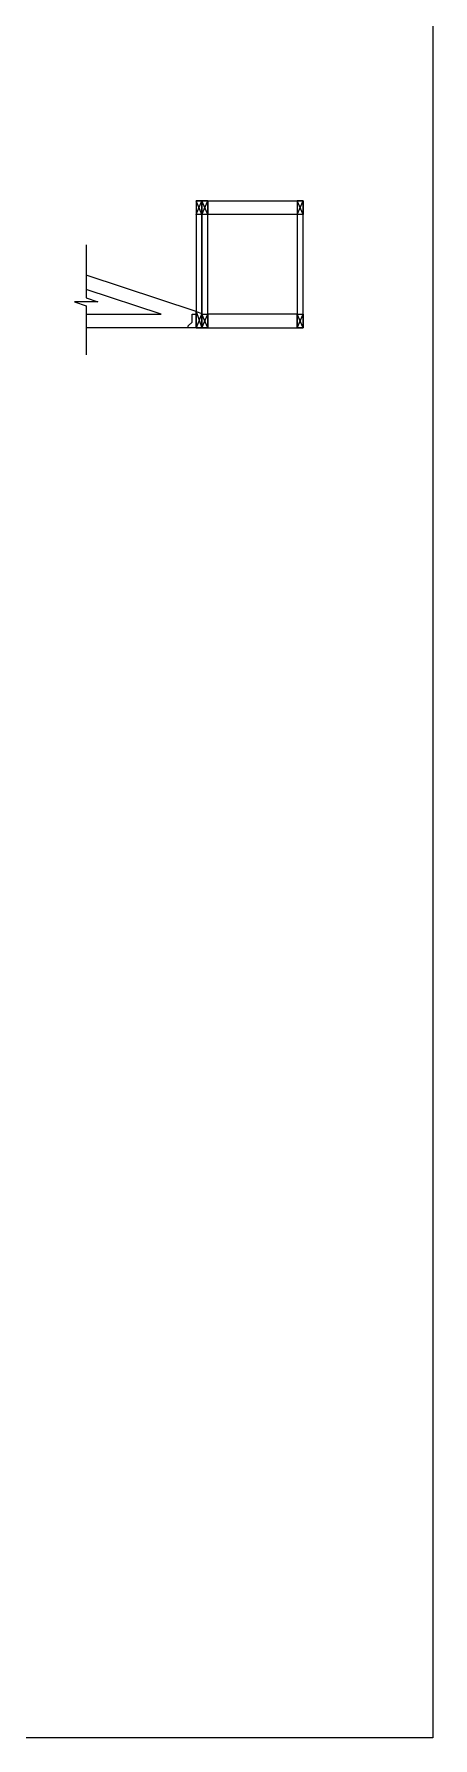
# Model space of a CAD drawing. Header units: inches. Extents: x -3572 to 2430, y -4559 to 3072.
# Drawn here: x 1483.2 to 1585.7, y 424.9 to 863.5 of the extents above; entities that cross this region are included whole.
import ezdxf

# ---------------------------------------------------------------- set-up
doc = ezdxf.new("R2010")
doc.units = ezdxf.units.IN
doc.header["$MEASUREMENT"] = 0
for name, color, linetype in [('Elevation - Section B', 7, 'Continuous'), ('Roof Framing - Details', 7, 'Continuous'), ('Roof Framing - Dim & Labels', 7, 'Continuous')]:
    doc.layers.add(name, color=color, linetype=linetype)

msp = doc.modelspace()

# ---------------------------------------------------------------- linework, layer by layer
at = {"color": 3}
msp.add_lwpolyline([(35.18615, 1302.04569), (1585.71888, 1302.04569), (1585.71888, 424.91668), (35.18615, 424.91668)], close=True, dxfattribs=at)
at = {"layer": 'Elevation - Section B'}
for p, q in [((1526.31268, 817.04273), (1524.81268, 817.04273)), ((1527.81268, 817.04273), (1526.31268, 817.04273)), ((1552.31268, 817.04273), (1550.81268, 817.04273)), ((1524.81268, 792.04279), (1496.53931, 801.46723)), ((1515.81265, 791.35351), (1496.53931, 797.77794)), ((1524.81268, 792.04283), (1526.31268, 787.85351)), ((1526.31268, 791.54283), (1524.81268, 787.85351)), ((1526.31268, 787.85351), (1524.81268, 787.85351)), ((1527.81268, 787.85351), (1526.31268, 787.85351)), ((1552.31268, 787.85351), (1550.81268, 787.85351))]:
    msp.add_line(p, q, dxfattribs=at)
at = {"layer": 'Elevation - Section B', "linetype": 'ByBlock'}
for p, q in [((1496.53931, 791.35351), (1515.81265, 791.35351)), ((1526.31268, 787.85351), (1496.53931, 787.85351))]:
    msp.add_line(p, q, dxfattribs=at)
at = {"layer": 'Elevation - Section B'}
for points in [[(1526.31268, 787.85351), (1526.31268, 820.54273), (1524.81268, 820.54273), (1524.81268, 787.85351), (1526.31268, 787.85351)], [(1524.81268, 820.54273), (1524.81268, 817.04273), (1526.31268, 820.54273), (1526.31268, 817.04273), (1524.81268, 820.54273), (1526.31268, 820.54273)], [(1527.81268, 787.85351), (1527.81268, 820.54273), (1526.31268, 820.54273), (1526.31268, 787.85351), (1527.81268, 787.85351)], [(1526.31268, 820.54273), (1526.31268, 817.04273), (1527.81268, 820.54273), (1527.81268, 817.04273), (1526.31268, 820.54273), (1527.81268, 820.54273)], [(1552.31268, 787.85351), (1552.31268, 820.54273), (1550.81268, 820.54273), (1550.81268, 787.85351), (1552.31268, 787.85351)], [(1550.81268, 820.54273), (1550.81268, 817.04273), (1552.31268, 820.54273), (1552.31268, 817.04273), (1550.81268, 820.54273), (1552.31268, 820.54273)], [(1526.31268, 791.35351), (1526.31268, 787.85351), (1527.81268, 791.35351), (1527.81268, 787.85351), (1526.31268, 791.35351), (1527.81268, 791.35351)], [(1550.81268, 791.35351), (1550.81268, 787.85351), (1552.31268, 791.35351), (1552.31268, 787.85351), (1550.81268, 791.35351), (1552.31268, 791.35351)]]:
    msp.add_lwpolyline(points, dxfattribs=at)
at = {"layer": 'Elevation - Section B', "linetype": 'ByBlock'}
for points in [[(1527.81268, 820.54273), (1550.81268, 820.54273), (1550.81268, 817.04273), (1527.81268, 817.04273), (1527.81268, 820.54273)], [(1526.31268, 787.85351), (1550.81268, 787.85351), (1550.81268, 791.35351), (1527.81268, 791.35351), (1527.81268, 787.85351)]]:
    msp.add_lwpolyline(points, dxfattribs=at)
at = {"layer": 'Elevation - Section B'}
msp.add_lwpolyline([(1526.31268, 787.85351), (1524.81268, 787.85351), (1524.81268, 792.04283), (1526.31268, 791.54283)], close=True, dxfattribs=at)
at = {"layer": 'Roof Framing - Details'}
msp.add_lwpolyline([(1496.53931, 809.25391), (1496.53931, 795.55281), (1499.53931, 794.55281), (1493.53931, 794.55281), (1496.53931, 793.55281), (1496.53931, 780.9232)], dxfattribs=at)
at = {"layer": 'Roof Framing - Dim & Labels'}
msp.add_lwpolyline([(1524.81268, 791.35351), (1524.81268, 787.85351), (1522.81268, 787.85351), (1522.81268, 788.35351), (1523.81268, 789.35351), (1523.81268, 791.35351)], close=True, dxfattribs=at)

doc.saveas('drawing.dxf')
